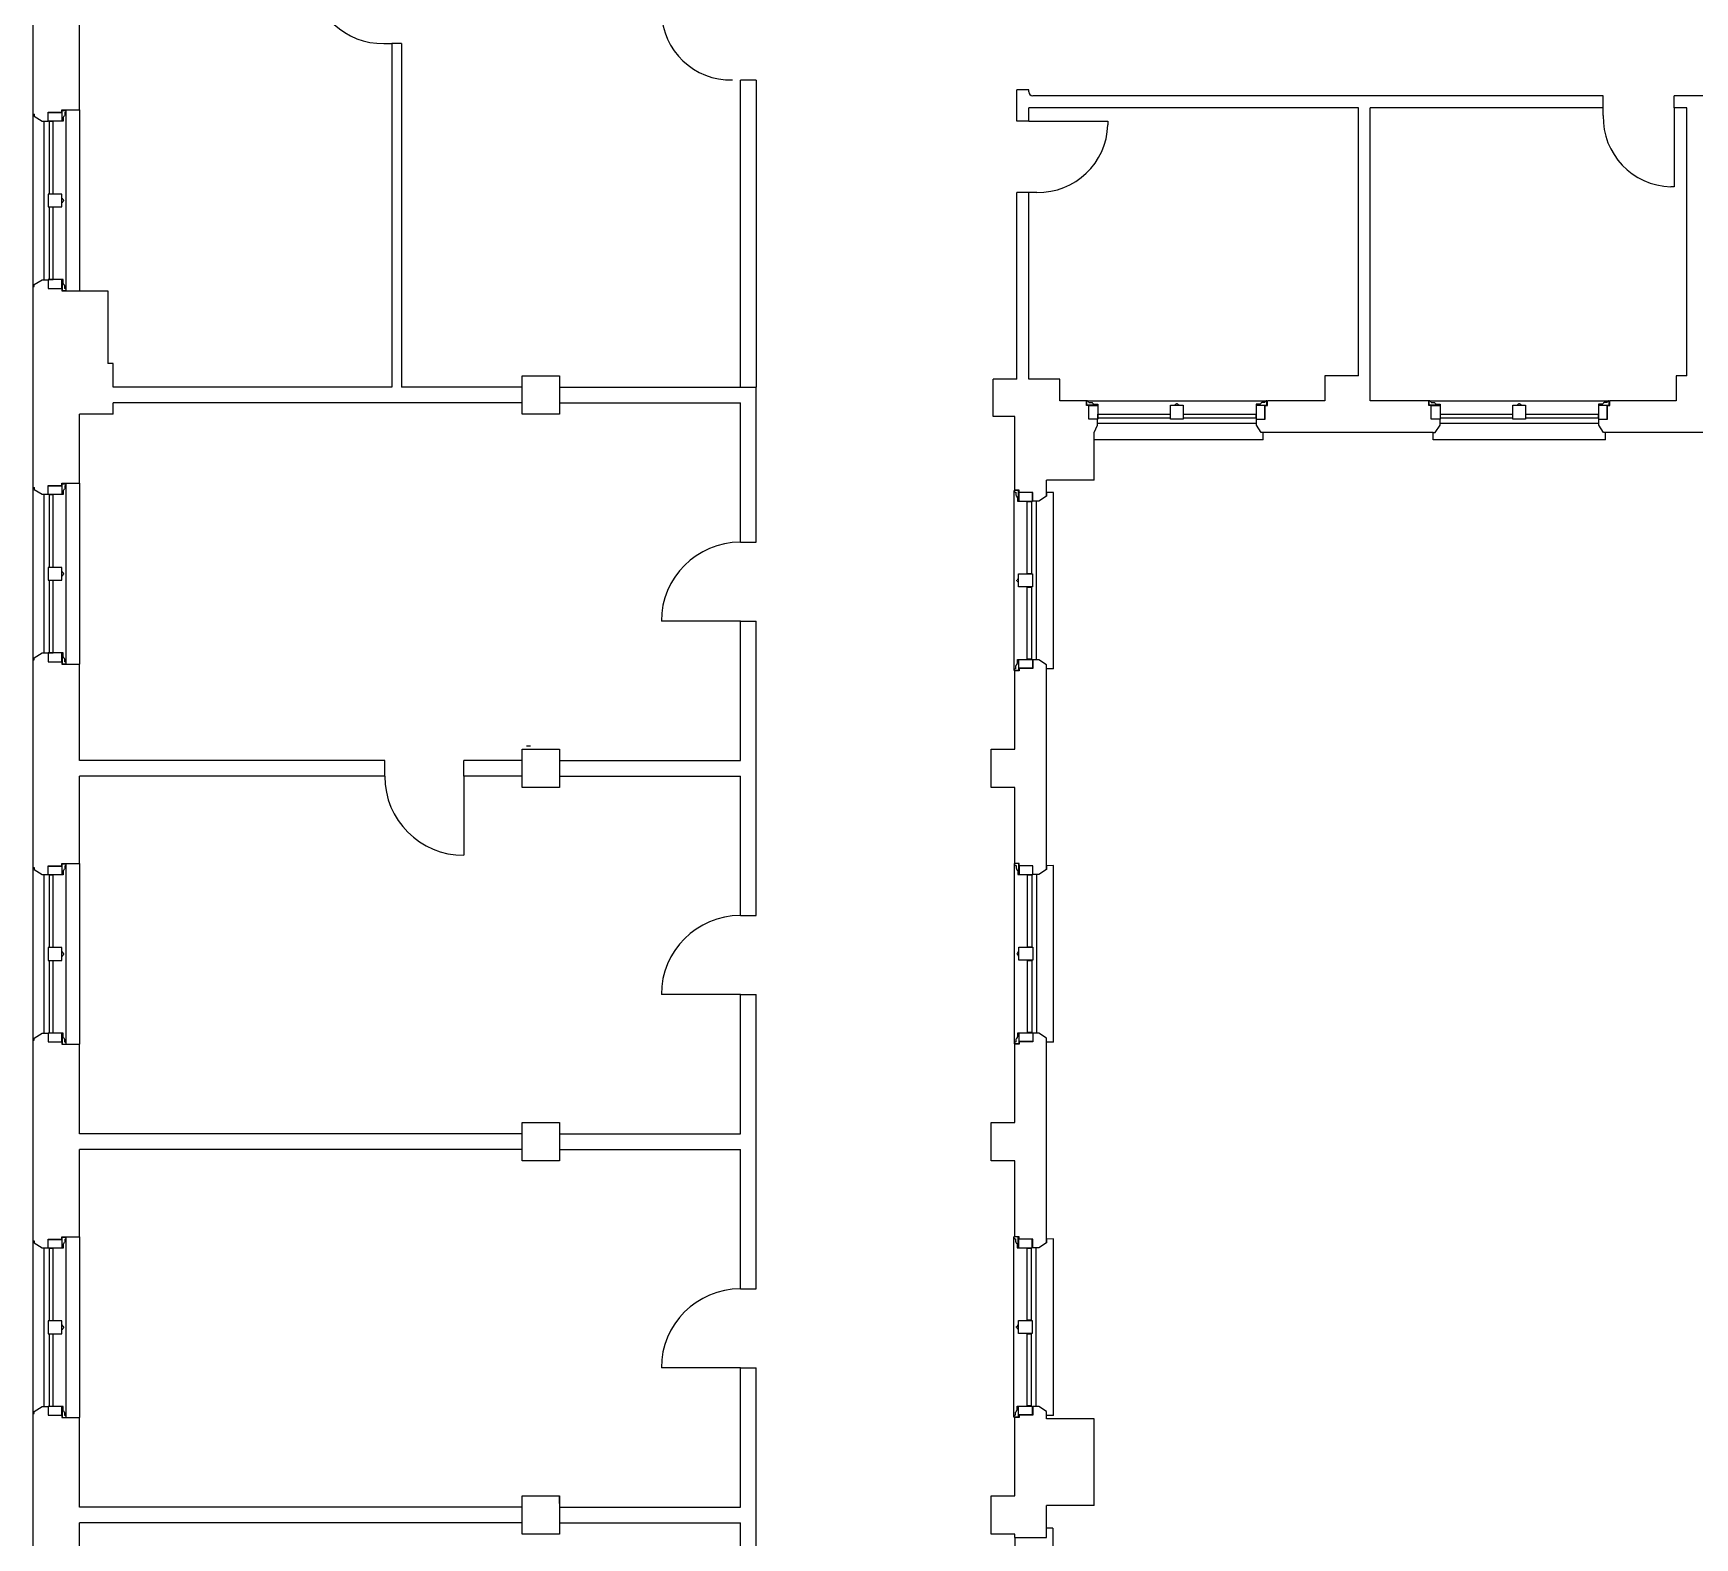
# Model space of a CAD drawing. Header units: inches. Extents: x 370 to 6209, y 2527 to 6927.
# Drawn here: x 2567 to 3408, y 3292 to 4053 of the extents above; entities that cross this region are included whole.
import ezdxf

# ---------------------------------------------------------------- set-up
doc = ezdxf.new("R2010")
doc.units = ezdxf.units.IN
doc.header["$LTSCALE"] = 0.75
doc.header["$MEASUREMENT"] = 0
for name, color, linetype in [('626_FL3$0$A-BLDG-GRW', 9, 'CONTINUOUS'), ('626_FL3$0$A-BLDG-TWNE', 9, 'CONTINUOUS'), ('626_FL3$0$A-BLDG-TWNE-DRS', 9, 'CONTINUOUS')]:
    doc.layers.add(name, color=color, linetype=linetype)

msp = doc.modelspace()

# ---------------------------------------------------------------- linework, layer by layer
at = {"layer": '626_FL3$0$A-BLDG-GRW'}
msp.add_line((2932.68, 3795.56), (2932.68, 3874.06), dxfattribs=at)
at = {"layer": '626_FL3$0$A-BLDG-TWNE'}
for p, q in [((2566.68, 3252.45), (2566.68, 4930.55)), ((2590.18, 4014.39), (2590.18, 4087.56)), ((2744.18, 4048.04), (2748.18, 4048.04)), ((2753.18, 4048.02), (2748.18, 4048.02)), ((2748.18, 4048.02), (2748.18, 3874.06)), ((2753.18, 4048.02), (2753.18, 3874.06)), ((2924.68, 3874.06), (2924.68, 4029.56)), ((2932.68, 4029.56), (2924.68, 4029.56)), ((2932.68, 4029.56), (2932.68, 3874.06)), ((3064.68, 4008.67), (3064.68, 4024.56)), ((3070.68, 4024.56), (3064.68, 4024.56)), ((3070.68, 4023.56), (3070.68, 4024.56)), ((3361.41, 4021.56), (3072.68, 4021.56)), ((3361.41, 4015.56), (3361.41, 4021.56)), ((3397.41, 4015.56), (3397.41, 4021.56)), ((3417.05, 4021.56), (3397.41, 4021.56)), ((2566.68, 4012.45), (2567.18, 4012.31)), ((2567.18, 4012.31), (2567.18, 4011.31)), ((2574.18, 4008.81), (2574.18, 4013.23)), ((2574.18, 4013.23), (2581.14, 4013.23)), ((2574.19, 4013.07), (2581.15, 4013.07)), ((2574.19, 4008.65), (2574.19, 4013.07)), ((2581.14, 4013.23), (2581.14, 4014.39)), ((2581.14, 4014.39), (2590.18, 4014.39)), ((2581.15, 4013.07), (2581.15, 4008.65)), ((2581.25, 4008.65), (2581.25, 4014.16)), ((2581.25, 4014.16), (2583.38, 4014.16)), ((2582.65, 4013.16), (2582.65, 4011.64)), ((2583.38, 3922.97), (2583.38, 4014.16)), ((2590.18, 4014.39), (2590.18, 3922.89)), ((3237.56, 4015.56), (3070.68, 4015.56)), ((3070.68, 4008.67), (3070.68, 4015.56)), ((3237.56, 3879.81), (3237.56, 4015.56)), ((3243.56, 3867.06), (3243.56, 4015.56)), ((3361.41, 4015.56), (3243.56, 4015.56)), ((3361.43, 4011.56), (3361.43, 4015.56)), ((3403.81, 4015.56), (3397.41, 4015.56)), ((3397.41, 4015.56), (3397.41, 3975.56)), ((3403.81, 3879.81), (3403.81, 4015.56)), ((2567.18, 4011.31), (2571.18, 4008.81)), ((2571.18, 4008.81), (2574.18, 4008.81)), ((2572.19, 3928.49), (2572.19, 4008.65)), ((2581.15, 4008.65), (2574.19, 4008.65)), ((2576.79, 4008.48), (2574.68, 4008.48)), ((2574.68, 4008.48), (2574.68, 3971.97)), ((2576.79, 3971.97), (2576.79, 4008.48)), ((2581.78, 4008.65), (2581.25, 4008.65)), ((2581.87, 4010.62), (2581.78, 4010.62)), ((2581.78, 4010.62), (2581.78, 4008.65)), ((2582.65, 4011.64), (2582.47, 4011.64)), ((3070.68, 4008.67), (3064.68, 4008.67)), ((2581.19, 3971.82), (2574.19, 3971.82)), ((2574.19, 3971.82), (2574.19, 3965.32)), ((2574.68, 3971.97), (2576.79, 3971.97)), ((2581.19, 3965.32), (2581.19, 3971.82)), ((3064.68, 3878.06), (3064.68, 3972.67)), ((3070.68, 3972.67), (3064.68, 3972.67)), ((3070.68, 3878.06), (3070.68, 3972.67)), ((3397.41, 3975.56), (3395.66, 3975.56)), ((2574.19, 3965.32), (2581.19, 3965.32)), ((2576.79, 3965.15), (2574.68, 3965.15)), ((2574.68, 3965.15), (2574.68, 3928.64)), ((2576.79, 3928.64), (2576.79, 3965.15)), ((2581.33, 3969.78), (2581.23, 3969.78)), ((2581.23, 3967.35), (2581.23, 3969.78)), ((2581.33, 3967.35), (2581.23, 3967.35)), ((2582.11, 3968.76), (2581.93, 3968.76)), ((2582.11, 3968.37), (2581.93, 3968.37)), ((2582.11, 3968.37), (2582.11, 3968.76)), ((2567.18, 3925.98), (2571.18, 3928.48)), ((2571.18, 3928.48), (2574.18, 3928.48)), ((2574.18, 3928.48), (2574.18, 3924.06)), ((2581.15, 3928.49), (2574.19, 3928.49)), ((2574.19, 3928.49), (2574.19, 3924.07)), ((2574.68, 3928.64), (2576.79, 3928.64)), ((2581.15, 3924.07), (2581.15, 3928.49)), ((2581.78, 3928.49), (2581.25, 3928.49)), ((2581.25, 3928.49), (2581.25, 3922.97)), ((2581.78, 3926.52), (2581.78, 3928.49)), ((2566.68, 3924.84), (2567.18, 3924.98)), ((2567.18, 3924.98), (2567.18, 3925.98)), ((2574.18, 3924.06), (2581.14, 3924.06)), ((2574.19, 3924.07), (2581.15, 3924.07)), ((2581.14, 3924.06), (2581.14, 3922.89)), ((2581.14, 3922.89), (2590.18, 3922.89)), ((2581.25, 3922.97), (2583.38, 3922.97)), ((2581.87, 3926.52), (2581.78, 3926.52)), ((2582.65, 3925.49), (2582.47, 3925.49)), ((2582.65, 3923.97), (2582.65, 3925.49)), ((2590.18, 3922.89), (2604.39, 3922.89)), ((2604.39, 3922.89), (2604.39, 3886.06)), ((2607.18, 3886.06), (2604.39, 3886.06)), ((2607.18, 3874.06), (2607.18, 3886.06)), ((2814.18, 3860.31), (2814.18, 3879.81)), ((2814.18, 3879.81), (2833.18, 3879.81)), ((2833.18, 3879.81), (2833.18, 3860.31)), ((3064.68, 3878.06), (3052.68, 3878.06)), ((3052.68, 3859.14), (3052.68, 3878.06)), ((3086.45, 3878.06), (3070.68, 3878.06)), ((3086.45, 3867.06), (3086.45, 3878.06)), ((3220.56, 3879.81), (3220.56, 3867.06)), ((3237.56, 3879.81), (3220.56, 3879.81)), ((3398.31, 3879.81), (3398.31, 3867.06)), ((3403.81, 3879.81), (3398.31, 3879.81)), ((2748.18, 3874.06), (2607.18, 3874.06)), ((2814.18, 3874.06), (2753.18, 3874.06)), ((2814.18, 3866.06), (2814.18, 3874.06)), ((2833.18, 3874.06), (2932.68, 3874.06)), ((2833.18, 3874.06), (2833.18, 3866.06)), ((2814.18, 3866.06), (2607.18, 3866.06)), ((2607.18, 3860.31), (2607.18, 3866.06)), ((2833.18, 3866.06), (2924.68, 3866.06)), ((2924.68, 3795.56), (2924.68, 3866.06)), ((3099.95, 3867.06), (3086.45, 3867.06)), ((3099.95, 3864.82), (3099.95, 3867.06)), ((3101.11, 3864.82), (3099.95, 3864.82)), ((3100.02, 3867.06), (3191.22, 3867.06)), ((3100.02, 3864.92), (3100.02, 3867.06)), ((3105.54, 3864.92), (3100.02, 3864.92)), ((3101.02, 3866.33), (3102.55, 3866.33)), ((3101.11, 3857.86), (3101.11, 3864.82)), ((3101.12, 3857.87), (3101.12, 3864.83)), ((3101.12, 3864.83), (3105.54, 3864.83)), ((3102.55, 3866.33), (3102.55, 3866.15)), ((3103.57, 3865.55), (3103.57, 3865.45)), ((3103.57, 3865.45), (3105.54, 3865.45)), ((3105.54, 3865.45), (3105.54, 3864.92)), ((3105.54, 3864.83), (3105.54, 3857.87)), ((3142.37, 3857.87), (3142.37, 3864.87)), ((3142.37, 3864.87), (3148.87, 3864.87)), ((3144.4, 3865.01), (3144.4, 3864.91)), ((3144.4, 3864.91), (3146.84, 3864.91)), ((3145.43, 3865.78), (3145.43, 3865.61)), ((3145.43, 3865.78), (3145.82, 3865.78)), ((3145.82, 3865.78), (3145.82, 3865.61)), ((3146.84, 3865.01), (3146.84, 3864.91)), ((3148.87, 3864.87), (3148.87, 3857.87)), ((3185.7, 3865.45), (3185.7, 3864.92)), ((3187.67, 3865.45), (3185.7, 3865.45)), ((3185.7, 3864.92), (3191.22, 3864.92)), ((3190.12, 3864.83), (3185.7, 3864.83)), ((3185.7, 3864.83), (3185.7, 3857.87)), ((3187.67, 3865.55), (3187.67, 3865.45)), ((3190.22, 3866.33), (3188.69, 3866.33)), ((3188.69, 3866.33), (3188.69, 3866.15)), ((3190.12, 3857.87), (3190.12, 3864.83)), ((3190.28, 3857.86), (3190.28, 3864.82)), ((3190.28, 3864.82), (3191.45, 3864.82)), ((3191.22, 3864.92), (3191.22, 3867.06)), ((3220.56, 3867.06), (3191.45, 3867.06)), ((3191.45, 3864.82), (3191.45, 3867.06)), ((3273.26, 3867.06), (3243.56, 3867.06)), ((3273.26, 3864.82), (3273.26, 3867.06)), ((3274.43, 3864.82), (3273.26, 3864.82)), ((3273.34, 3867.06), (3364.53, 3867.06)), ((3273.34, 3864.92), (3273.34, 3867.06)), ((3278.85, 3864.92), (3273.34, 3864.92)), ((3274.34, 3866.33), (3275.86, 3866.33)), ((3274.43, 3857.87), (3274.43, 3864.83)), ((3274.43, 3864.83), (3278.85, 3864.83)), ((3274.43, 3857.86), (3274.43, 3864.82)), ((3275.86, 3866.33), (3275.86, 3866.15)), ((3276.88, 3865.55), (3276.88, 3865.45)), ((3276.88, 3865.45), (3278.85, 3865.45)), ((3278.85, 3865.45), (3278.85, 3864.92)), ((3278.85, 3864.83), (3278.85, 3857.87)), ((3315.68, 3857.87), (3315.68, 3864.87)), ((3315.68, 3864.87), (3322.18, 3864.87)), ((3317.72, 3865.01), (3317.72, 3864.91)), ((3317.72, 3864.91), (3320.15, 3864.91)), ((3318.74, 3865.78), (3318.74, 3865.61)), ((3318.74, 3865.78), (3319.13, 3865.78)), ((3319.13, 3865.78), (3319.13, 3865.61)), ((3320.15, 3865.01), (3320.15, 3864.91)), ((3322.18, 3864.87), (3322.18, 3857.87)), ((3359.01, 3865.45), (3359.01, 3864.92)), ((3360.98, 3865.45), (3359.01, 3865.45)), ((3359.01, 3864.92), (3364.53, 3864.92)), ((3363.43, 3864.83), (3359.01, 3864.83)), ((3359.01, 3864.83), (3359.01, 3857.87)), ((3360.98, 3865.55), (3360.98, 3865.45)), ((3363.53, 3866.33), (3362.01, 3866.33)), ((3362.01, 3866.33), (3362.01, 3866.15)), ((3363.43, 3857.87), (3363.43, 3864.83)), ((3363.59, 3857.86), (3363.59, 3864.82)), ((3363.59, 3864.82), (3364.76, 3864.82)), ((3364.53, 3864.92), (3364.53, 3867.06)), ((3398.31, 3867.06), (3364.76, 3867.06)), ((3364.76, 3864.82), (3364.76, 3867.06)), ((2590.18, 3825.39), (2590.18, 3860.31)), ((2607.18, 3860.31), (2590.18, 3860.31)), ((2833.18, 3860.31), (2814.18, 3860.31)), ((3063.68, 3859.14), (3052.68, 3859.14)), ((3063.68, 3821.89), (3063.68, 3859.14)), ((3105.53, 3857.86), (3101.11, 3857.86)), ((3105.54, 3857.87), (3101.12, 3857.87)), ((3103.68, 3851.06), (3105.53, 3854.86)), ((3105.53, 3854.86), (3105.53, 3857.86)), ((3105.54, 3855.87), (3185.7, 3855.87)), ((3105.69, 3858.35), (3105.69, 3860.46)), ((3105.69, 3860.46), (3142.2, 3860.46)), ((3142.2, 3858.35), (3105.69, 3858.35)), ((3142.2, 3860.46), (3142.2, 3858.35)), ((3148.87, 3857.87), (3142.37, 3857.87)), ((3149.02, 3858.35), (3149.02, 3860.46)), ((3149.02, 3860.46), (3185.53, 3860.46)), ((3185.53, 3858.35), (3149.02, 3858.35)), ((3185.53, 3860.46), (3185.53, 3858.35)), ((3185.7, 3857.87), (3190.12, 3857.87)), ((3185.86, 3854.86), (3185.86, 3857.86)), ((3185.86, 3857.86), (3190.28, 3857.86)), ((3188.36, 3851.06), (3185.86, 3854.86)), ((3278.85, 3857.87), (3274.43, 3857.87)), ((3278.85, 3857.86), (3274.43, 3857.86)), ((3276.35, 3851.06), (3278.85, 3854.86)), ((3278.85, 3854.86), (3278.85, 3857.86)), ((3278.85, 3855.87), (3359.01, 3855.87)), ((3279.01, 3858.35), (3279.01, 3860.46)), ((3279.01, 3860.46), (3315.52, 3860.46)), ((3315.52, 3858.35), (3279.01, 3858.35)), ((3315.52, 3860.46), (3315.52, 3858.35)), ((3322.18, 3857.87), (3315.68, 3857.87)), ((3322.34, 3858.35), (3322.34, 3860.46)), ((3322.34, 3860.46), (3358.85, 3860.46)), ((3358.85, 3858.35), (3322.34, 3858.35)), ((3358.85, 3860.46), (3358.85, 3858.35)), ((3359.01, 3857.87), (3363.43, 3857.87)), ((3359.18, 3854.86), (3359.18, 3857.86)), ((3359.18, 3857.86), (3363.59, 3857.86)), ((3361.68, 3851.06), (3359.18, 3854.86)), ((3103.68, 3827.06), (3103.68, 3851.06)), ((3103.68, 3851.06), (3103.68, 3851.06)), ((3103.68, 3851.06), (3103.68, 3851.06)), ((3189.38, 3847.36), (3103.68, 3847.36)), ((3275.35, 3851.06), (3188.36, 3851.06)), ((3189.36, 3851.06), (3188.36, 3851.06)), ((3189.38, 3847.36), (3189.36, 3851.06)), ((3275.34, 3847.36), (3275.35, 3851.06)), ((3362.69, 3847.36), (3275.34, 3847.36)), ((3275.35, 3851.06), (3276.35, 3851.06)), ((3362.68, 3851.06), (3361.68, 3851.06)), ((3453.1, 3851.06), (3362.68, 3851.06)), ((3362.69, 3847.36), (3362.68, 3851.06)), ((2566.68, 3823.45), (2567.18, 3823.31)), ((2567.18, 3823.31), (2567.18, 3822.31)), ((2567.18, 3822.31), (2571.18, 3819.81)), ((2571.18, 3819.81), (2574.18, 3819.81)), ((2572.19, 3739.49), (2572.19, 3819.65)), ((2574.18, 3819.81), (2574.18, 3824.23)), ((2574.18, 3824.23), (2581.14, 3824.23)), ((2574.19, 3824.07), (2581.15, 3824.07)), ((2574.19, 3819.65), (2574.19, 3824.07)), ((2581.15, 3819.65), (2574.19, 3819.65)), ((2576.79, 3819.48), (2574.68, 3819.48)), ((2574.68, 3819.48), (2574.68, 3782.97)), ((2576.79, 3782.97), (2576.79, 3819.48)), ((2581.14, 3824.23), (2581.14, 3825.39)), ((2581.14, 3825.39), (2590.18, 3825.39)), ((2581.15, 3824.07), (2581.15, 3819.65)), ((2581.25, 3819.65), (2581.25, 3825.16)), ((2581.25, 3825.16), (2583.38, 3825.16)), ((2581.78, 3819.65), (2581.25, 3819.65)), ((2581.87, 3821.62), (2581.78, 3821.62)), ((2581.78, 3821.62), (2581.78, 3819.65)), ((2582.65, 3822.64), (2582.47, 3822.64)), ((2582.65, 3824.16), (2582.65, 3822.64)), ((2583.38, 3733.97), (2583.38, 3825.16)), ((2590.18, 3825.39), (2590.18, 3733.89)), ((3063.33, 3730.63), (3063.33, 3821.82)), ((3065.47, 3821.82), (3063.33, 3821.82)), ((3065.72, 3821.89), (3063.68, 3821.89)), ((3064.06, 3820.82), (3064.06, 3819.3)), ((3064.06, 3819.3), (3064.24, 3819.3)), ((3065.47, 3816.31), (3065.47, 3821.82)), ((3072.52, 3820.73), (3065.56, 3820.73)), ((3065.56, 3820.73), (3065.56, 3816.31)), ((3065.72, 3820.73), (3065.72, 3821.89)), ((3072.68, 3820.73), (3065.72, 3820.73)), ((3072.52, 3816.31), (3072.52, 3820.73)), ((3072.68, 3816.31), (3072.68, 3820.73)), ((3079.68, 3818.81), (3075.68, 3816.31)), ((3103.68, 3827.06), (3079.68, 3827.06)), ((3079.68, 3818.81), (3079.68, 3827.06)), ((3083.18, 3820.81), (3079.68, 3820.77)), ((3079.68, 3820.77), (3079.68, 3818.81)), ((3083.18, 3731.48), (3083.18, 3820.81)), ((3064.84, 3818.28), (3064.94, 3818.28)), ((3064.94, 3818.28), (3064.94, 3816.31)), ((3064.94, 3816.31), (3065.47, 3816.31)), ((3065.56, 3816.31), (3072.52, 3816.31)), ((3069.93, 3779.63), (3069.93, 3816.14)), ((3069.93, 3816.14), (3072.04, 3816.14)), ((3072.04, 3816.14), (3072.04, 3779.63)), ((3075.68, 3816.31), (3072.68, 3816.31)), ((3074.52, 3736.15), (3074.52, 3816.31)), ((2924.68, 3795.56), (2932.68, 3795.56)), ((2581.19, 3782.82), (2574.19, 3782.82)), ((2574.19, 3782.82), (2574.19, 3776.32)), ((2574.68, 3782.97), (2576.79, 3782.97)), ((2581.19, 3776.32), (2581.19, 3782.82)), ((2581.33, 3780.78), (2581.23, 3780.78)), ((2581.23, 3778.35), (2581.23, 3780.78)), ((2581.33, 3778.35), (2581.23, 3778.35)), ((2582.11, 3779.76), (2581.93, 3779.76)), ((2582.11, 3779.37), (2581.93, 3779.37)), ((2582.11, 3779.37), (2582.11, 3779.76)), ((3065.38, 3777.45), (3065.48, 3777.45)), ((3065.48, 3775.01), (3065.48, 3777.45)), ((3065.52, 3772.98), (3065.52, 3779.48)), ((3065.52, 3779.48), (3072.52, 3779.48)), ((3072.04, 3779.63), (3069.93, 3779.63)), ((3072.52, 3779.48), (3072.52, 3772.98)), ((2574.19, 3776.32), (2581.19, 3776.32)), ((2576.79, 3776.15), (2574.68, 3776.15)), ((2574.68, 3776.15), (2574.68, 3739.64)), ((2576.79, 3739.64), (2576.79, 3776.15)), ((3064.6, 3776.42), (3064.78, 3776.42)), ((3064.6, 3776.03), (3064.6, 3776.42)), ((3064.6, 3776.03), (3064.78, 3776.03)), ((3065.38, 3775.01), (3065.48, 3775.01)), ((3072.52, 3772.98), (3065.52, 3772.98)), ((3069.93, 3736.3), (3069.93, 3772.81)), ((3069.93, 3772.81), (3072.04, 3772.81)), ((3072.04, 3772.81), (3072.04, 3736.3)), ((2924.68, 3755.56), (2884.68, 3755.56)), ((2924.68, 3685.06), (2924.68, 3755.56)), ((2924.68, 3755.56), (2932.68, 3755.56)), ((2932.68, 3606.56), (2932.68, 3755.56)), ((2566.68, 3735.84), (2567.18, 3735.98)), ((2567.18, 3736.98), (2571.18, 3739.48)), ((2567.18, 3735.98), (2567.18, 3736.98)), ((2571.18, 3739.48), (2574.18, 3739.48)), ((2574.18, 3739.48), (2574.18, 3735.06)), ((2574.18, 3735.06), (2581.14, 3735.06)), ((2581.15, 3739.49), (2574.19, 3739.49)), ((2574.19, 3739.49), (2574.19, 3735.07)), ((2574.19, 3735.07), (2581.15, 3735.07)), ((2574.68, 3739.64), (2576.79, 3739.64)), ((2581.14, 3735.06), (2581.14, 3733.89)), ((2581.15, 3735.07), (2581.15, 3739.49)), ((2581.78, 3739.49), (2581.25, 3739.49)), ((2581.25, 3739.49), (2581.25, 3733.97)), ((2581.78, 3737.52), (2581.78, 3739.49)), ((2581.87, 3737.52), (2581.78, 3737.52)), ((2582.65, 3736.49), (2582.47, 3736.49)), ((2582.65, 3734.97), (2582.65, 3736.49)), ((3064.94, 3736.15), (3065.47, 3736.15)), ((3064.94, 3734.18), (3064.94, 3736.15)), ((3065.47, 3736.15), (3065.47, 3730.63)), ((3065.56, 3731.73), (3065.56, 3736.15)), ((3065.56, 3736.15), (3072.52, 3736.15)), ((3072.04, 3736.3), (3069.93, 3736.3)), ((3072.52, 3736.15), (3072.52, 3731.73)), ((3075.68, 3735.98), (3072.68, 3735.98)), ((3072.68, 3735.98), (3072.68, 3731.56)), ((3079.68, 3733.48), (3075.68, 3735.98)), ((2581.14, 3733.89), (2590.18, 3733.89)), ((2581.25, 3733.97), (2583.38, 3733.97)), ((2590.18, 3685.06), (2590.18, 3733.89)), ((3065.47, 3730.63), (3063.33, 3730.63)), ((3063.68, 3690.81), (3063.68, 3730.39)), ((3065.72, 3730.39), (3063.68, 3730.39)), ((3064.06, 3731.63), (3064.06, 3733.16)), ((3064.06, 3733.16), (3064.24, 3733.16)), ((3064.84, 3734.18), (3064.94, 3734.18)), ((3072.52, 3731.73), (3065.56, 3731.73)), ((3072.68, 3731.56), (3065.72, 3731.56)), ((3065.72, 3731.56), (3065.72, 3730.39)), ((3079.68, 3629.81), (3079.68, 3733.48)), ((3079.68, 3731.51), (3079.68, 3733.48)), ((3083.18, 3731.48), (3079.68, 3731.51)), ((2744.63, 3685.06), (2590.18, 3685.06)), ((2744.63, 3677.06), (2744.63, 3685.06)), ((2814.18, 3685.06), (2784.63, 3685.06)), ((2784.63, 3677.06), (2784.63, 3685.06)), ((2814.18, 3671.31), (2814.18, 3690.81)), ((2814.18, 3690.81), (2833.18, 3690.81)), ((2814.18, 3677.06), (2814.18, 3685.06)), ((2816.36, 3692.4), (2818.36, 3692.4)), ((2833.18, 3690.81), (2833.18, 3671.31)), ((2833.18, 3685.06), (2924.68, 3685.06)), ((2833.18, 3685.06), (2833.18, 3677.06)), ((3051.68, 3671.31), (3051.68, 3690.81)), ((3051.68, 3690.81), (3063.68, 3690.81)), ((2590.18, 3632.89), (2590.18, 3677.06)), ((2744.63, 3677.06), (2590.18, 3677.06)), ((2814.18, 3677.06), (2784.63, 3677.06)), ((2784.63, 3677.06), (2784.63, 3637.06)), ((2833.18, 3677.06), (2924.68, 3677.06)), ((2924.68, 3606.56), (2924.68, 3677.06)), ((2833.18, 3671.31), (2814.18, 3671.31)), ((3063.68, 3671.31), (3051.68, 3671.31)), ((3063.68, 3632.89), (3063.68, 3671.31)), ((2566.68, 3630.95), (2567.18, 3630.81)), ((2567.18, 3630.81), (2567.18, 3629.81)), ((2567.18, 3629.81), (2571.18, 3627.31)), ((2571.18, 3627.31), (2574.18, 3627.31)), ((2572.19, 3546.99), (2572.19, 3627.15)), ((2574.18, 3627.31), (2574.18, 3631.73)), ((2574.18, 3631.73), (2581.14, 3631.73)), ((2574.19, 3631.57), (2581.15, 3631.57)), ((2574.19, 3627.15), (2574.19, 3631.57)), ((2581.15, 3627.15), (2574.19, 3627.15)), ((2576.79, 3626.98), (2574.68, 3626.98)), ((2574.68, 3626.98), (2574.68, 3590.47)), ((2576.79, 3590.47), (2576.79, 3626.98)), ((2581.14, 3631.73), (2581.14, 3632.89)), ((2581.14, 3632.89), (2590.18, 3632.89)), ((2581.15, 3631.57), (2581.15, 3627.15)), ((2581.25, 3627.15), (2581.25, 3632.66)), ((2581.25, 3632.66), (2583.38, 3632.66)), ((2581.78, 3627.15), (2581.25, 3627.15)), ((2581.87, 3629.12), (2581.78, 3629.12)), ((2581.78, 3629.12), (2581.78, 3627.15)), ((2582.65, 3630.14), (2582.47, 3630.14)), ((2582.65, 3631.66), (2582.65, 3630.14)), ((2583.38, 3541.47), (2583.38, 3632.66)), ((2590.18, 3632.89), (2590.18, 3541.39)), ((3063.49, 3541.63), (3063.49, 3632.82)), ((3065.63, 3632.82), (3063.49, 3632.82)), ((3065.72, 3632.89), (3063.68, 3632.89)), ((3064.22, 3631.82), (3064.22, 3630.3)), ((3064.22, 3630.3), (3064.4, 3630.3)), ((3065, 3629.28), (3065.1, 3629.28)), ((3065.1, 3629.28), (3065.1, 3627.31)), ((3065.1, 3627.31), (3065.63, 3627.31)), ((3065.63, 3627.31), (3065.63, 3632.82)), ((3065.72, 3631.73), (3065.72, 3632.89)), ((3072.68, 3631.73), (3065.72, 3631.73)), ((3072.68, 3631.73), (3065.72, 3631.73)), ((3065.72, 3631.73), (3065.72, 3627.31)), ((3065.72, 3627.31), (3072.68, 3627.31)), ((3070.09, 3590.63), (3070.09, 3627.14)), ((3070.09, 3627.14), (3072.2, 3627.14)), ((3072.2, 3627.14), (3072.2, 3590.63)), ((3072.68, 3627.31), (3072.68, 3631.73)), ((3072.68, 3627.31), (3072.68, 3631.73)), ((3075.68, 3627.31), (3072.68, 3627.31)), ((3074.68, 3547.15), (3074.68, 3627.31)), ((3079.68, 3629.81), (3075.68, 3627.31)), ((3083.18, 3631.81), (3079.68, 3631.77)), ((3079.68, 3631.77), (3079.68, 3629.81)), ((3083.18, 3542.48), (3083.18, 3631.81)), ((2924.68, 3606.56), (2932.68, 3606.56)), ((2581.19, 3590.32), (2574.19, 3590.32)), ((2574.19, 3590.32), (2574.19, 3583.82)), ((2574.19, 3583.82), (2581.19, 3583.82)), ((2574.68, 3590.47), (2576.79, 3590.47)), ((2576.79, 3583.65), (2574.68, 3583.65)), ((2574.68, 3583.65), (2574.68, 3547.14)), ((2576.79, 3547.14), (2576.79, 3583.65)), ((2581.19, 3583.82), (2581.19, 3590.32)), ((2581.33, 3588.28), (2581.23, 3588.28)), ((2581.23, 3585.85), (2581.23, 3588.28)), ((2581.33, 3585.85), (2581.23, 3585.85)), ((2582.11, 3587.26), (2581.93, 3587.26)), ((2582.11, 3586.87), (2581.93, 3586.87)), ((2582.11, 3586.87), (2582.11, 3587.26)), ((3064.76, 3587.42), (3064.94, 3587.42)), ((3064.76, 3587.03), (3064.76, 3587.42)), ((3064.76, 3587.03), (3064.94, 3587.03)), ((3065.54, 3588.45), (3065.64, 3588.45)), ((3065.54, 3586.01), (3065.64, 3586.01)), ((3065.64, 3586.01), (3065.64, 3588.45)), ((3065.68, 3583.98), (3065.68, 3590.48)), ((3065.68, 3590.48), (3072.68, 3590.48)), ((3072.68, 3583.98), (3065.68, 3583.98)), ((3072.2, 3590.63), (3070.09, 3590.63)), ((3070.09, 3547.3), (3070.09, 3583.81)), ((3070.09, 3583.81), (3072.2, 3583.81)), ((3072.2, 3583.81), (3072.2, 3547.3)), ((3072.68, 3590.48), (3072.68, 3583.98)), ((2924.68, 3566.56), (2884.68, 3566.56)), ((2924.68, 3496.06), (2924.68, 3566.56)), ((2924.68, 3566.56), (2932.68, 3566.56)), ((2932.68, 3417.56), (2932.68, 3566.56)), ((2566.68, 3543.34), (2567.18, 3543.48)), ((2567.18, 3544.48), (2571.18, 3546.98)), ((2567.18, 3543.48), (2567.18, 3544.48)), ((2571.18, 3546.98), (2574.18, 3546.98)), ((2574.18, 3546.98), (2574.18, 3542.56)), ((2574.18, 3542.56), (2581.14, 3542.56)), ((2581.15, 3546.99), (2574.19, 3546.99)), ((2574.19, 3546.99), (2574.19, 3542.57)), ((2574.19, 3542.57), (2581.15, 3542.57)), ((2574.68, 3547.14), (2576.79, 3547.14)), ((2581.14, 3542.56), (2581.14, 3541.39)), ((2581.14, 3541.39), (2590.18, 3541.39)), ((2581.15, 3542.57), (2581.15, 3546.99)), ((2581.78, 3546.99), (2581.25, 3546.99)), ((2581.25, 3546.99), (2581.25, 3541.47)), ((2581.25, 3541.47), (2583.38, 3541.47)), ((2581.78, 3545.02), (2581.78, 3546.99)), ((2581.87, 3545.02), (2581.78, 3545.02)), ((2582.65, 3543.99), (2582.47, 3543.99)), ((2582.65, 3542.47), (2582.65, 3543.99)), ((2590.18, 3496.06), (2590.18, 3541.39)), ((3065.63, 3541.63), (3063.49, 3541.63)), ((3063.68, 3501.81), (3063.68, 3541.39)), ((3065.72, 3541.39), (3063.68, 3541.39)), ((3064.22, 3542.63), (3064.22, 3544.16)), ((3064.22, 3544.16), (3064.4, 3544.16)), ((3065, 3545.18), (3065.1, 3545.18)), ((3065.1, 3547.15), (3065.63, 3547.15)), ((3065.1, 3545.18), (3065.1, 3547.15)), ((3065.63, 3547.15), (3065.63, 3541.63)), ((3065.72, 3542.73), (3065.72, 3547.15)), ((3065.72, 3547.15), (3072.68, 3547.15)), ((3072.68, 3542.73), (3065.72, 3542.73)), ((3072.68, 3542.56), (3065.72, 3542.56)), ((3065.72, 3542.56), (3065.72, 3541.39)), ((3072.2, 3547.3), (3070.09, 3547.3)), ((3072.68, 3547.15), (3072.68, 3542.73)), ((3075.68, 3546.98), (3072.68, 3546.98)), ((3072.68, 3546.98), (3072.68, 3542.56)), ((3079.68, 3544.48), (3075.68, 3546.98)), ((3079.68, 3440.81), (3079.68, 3544.48)), ((3079.68, 3542.51), (3079.68, 3544.48)), ((3083.18, 3542.48), (3079.68, 3542.51)), ((2814.18, 3482.31), (2814.18, 3501.81)), ((2814.18, 3501.81), (2833.18, 3501.81)), ((2833.18, 3501.81), (2833.18, 3482.31)), ((3051.68, 3482.31), (3051.68, 3501.81)), ((3051.68, 3501.81), (3063.68, 3501.81)), ((2814.18, 3496.06), (2590.18, 3496.06)), ((2814.18, 3488.06), (2814.18, 3496.06)), ((2833.18, 3496.06), (2924.68, 3496.06)), ((2833.18, 3496.06), (2833.18, 3488.06)), ((2590.18, 3443.89), (2590.18, 3488.06)), ((2814.18, 3488.06), (2590.18, 3488.06)), ((2833.18, 3482.31), (2814.18, 3482.31)), ((2833.18, 3488.06), (2924.68, 3488.06)), ((2924.68, 3417.56), (2924.68, 3488.06)), ((3063.68, 3482.31), (3051.68, 3482.31)), ((3063.68, 3443.89), (3063.68, 3482.31)), ((2566.68, 3441.95), (2567.18, 3441.81)), ((2567.18, 3441.81), (2567.18, 3440.81)), ((2567.18, 3440.81), (2571.18, 3438.31)), ((2574.18, 3438.31), (2574.18, 3442.73)), ((2574.18, 3442.73), (2581.14, 3442.73)), ((2574.19, 3442.57), (2581.15, 3442.57)), ((2574.19, 3438.15), (2574.19, 3442.57)), ((2581.14, 3442.73), (2581.14, 3443.89)), ((2581.14, 3443.89), (2590.18, 3443.89)), ((2581.15, 3442.57), (2581.15, 3438.15)), ((2581.25, 3438.15), (2581.25, 3443.66)), ((2581.25, 3443.66), (2583.38, 3443.66)), ((2582.65, 3441.14), (2582.47, 3441.14)), ((2582.65, 3442.66), (2582.65, 3441.14)), ((2583.38, 3352.47), (2583.38, 3443.66)), ((2590.18, 3443.89), (2590.18, 3352.39)), ((3063.18, 3352.63), (3063.18, 3443.82)), ((3065.32, 3443.82), (3063.18, 3443.82)), ((3065.72, 3443.89), (3063.68, 3443.89)), ((3063.92, 3442.82), (3063.92, 3441.3)), ((3063.92, 3441.3), (3064.1, 3441.3)), ((3064.69, 3440.28), (3064.79, 3440.28)), ((3064.79, 3440.28), (3064.79, 3438.31)), ((3065.32, 3438.31), (3065.32, 3443.82)), ((3072.38, 3442.73), (3065.42, 3442.73)), ((3065.42, 3442.73), (3065.42, 3438.31)), ((3065.72, 3442.73), (3065.72, 3443.89)), ((3072.68, 3442.73), (3065.72, 3442.73)), ((3072.38, 3438.31), (3072.38, 3442.73)), ((3072.68, 3438.31), (3072.68, 3442.73)), ((3079.68, 3440.81), (3075.68, 3438.31)), ((3083.18, 3442.81), (3079.68, 3442.77)), ((3079.68, 3442.77), (3079.68, 3440.81)), ((3083.18, 3353.48), (3083.18, 3442.81)), ((2571.18, 3438.31), (2574.18, 3438.31)), ((2572.19, 3357.99), (2572.19, 3438.15)), ((2581.15, 3438.15), (2574.19, 3438.15)), ((2576.79, 3437.98), (2574.68, 3437.98)), ((2574.68, 3437.98), (2574.68, 3401.47)), ((2576.79, 3401.47), (2576.79, 3437.98)), ((2581.78, 3438.15), (2581.25, 3438.15)), ((2581.87, 3440.12), (2581.78, 3440.12)), ((2581.78, 3440.12), (2581.78, 3438.15)), ((3064.79, 3438.31), (3065.32, 3438.31)), ((3065.42, 3438.31), (3072.38, 3438.31)), ((3069.78, 3401.63), (3069.78, 3438.14)), ((3069.78, 3438.14), (3071.89, 3438.14)), ((3071.89, 3438.14), (3071.89, 3401.63)), ((3075.68, 3438.31), (3072.68, 3438.31)), ((3074.38, 3358.15), (3074.38, 3438.31)), ((2924.68, 3417.56), (2932.68, 3417.56)), ((2581.19, 3401.32), (2574.19, 3401.32)), ((2574.19, 3401.32), (2574.19, 3394.82)), ((2574.68, 3401.47), (2576.79, 3401.47)), ((2581.19, 3394.82), (2581.19, 3401.32)), ((2581.33, 3399.28), (2581.23, 3399.28)), ((2581.23, 3396.85), (2581.23, 3399.28)), ((2582.11, 3398.26), (2581.93, 3398.26)), ((2582.11, 3397.87), (2582.11, 3398.26)), ((3064.46, 3398.42), (3064.64, 3398.42)), ((3064.46, 3398.03), (3064.46, 3398.42)), ((3065.23, 3399.45), (3065.33, 3399.45)), ((3065.33, 3397.01), (3065.33, 3399.45)), ((3065.38, 3394.98), (3065.38, 3401.48)), ((3065.38, 3401.48), (3072.38, 3401.48)), ((3071.89, 3401.63), (3069.78, 3401.63)), ((3072.38, 3401.48), (3072.38, 3394.98)), ((2574.19, 3394.82), (2581.19, 3394.82)), ((2576.79, 3394.65), (2574.68, 3394.65)), ((2574.68, 3394.65), (2574.68, 3358.14)), ((2576.79, 3358.14), (2576.79, 3394.65)), ((2581.33, 3396.85), (2581.23, 3396.85)), ((2582.11, 3397.87), (2581.93, 3397.87)), ((3064.46, 3398.03), (3064.64, 3398.03)), ((3065.23, 3397.01), (3065.33, 3397.01)), ((3072.38, 3394.98), (3065.38, 3394.98)), ((3069.78, 3358.3), (3069.78, 3394.81)), ((3069.78, 3394.81), (3071.89, 3394.81)), ((3071.89, 3394.81), (3071.89, 3358.3)), ((2924.68, 3377.56), (2884.68, 3377.56)), ((2924.68, 3307.06), (2924.68, 3377.56)), ((2924.68, 3377.56), (2932.68, 3377.56)), ((2932.68, 3229.06), (2932.68, 3377.56)), ((2567.18, 3355.48), (2571.18, 3357.98)), ((2571.18, 3357.98), (2574.18, 3357.98)), ((2574.18, 3357.98), (2574.18, 3353.56)), ((2581.15, 3357.99), (2574.19, 3357.99)), ((2574.19, 3357.99), (2574.19, 3353.57)), ((2574.68, 3358.14), (2576.79, 3358.14)), ((2581.15, 3353.57), (2581.15, 3357.99)), ((2581.78, 3357.99), (2581.25, 3357.99)), ((2581.25, 3357.99), (2581.25, 3352.47)), ((2581.78, 3356.02), (2581.78, 3357.99)), ((3064.69, 3356.18), (3064.79, 3356.18)), ((3064.79, 3358.15), (3065.32, 3358.15)), ((3064.79, 3356.18), (3064.79, 3358.15)), ((3065.32, 3358.15), (3065.32, 3352.63)), ((3065.42, 3353.73), (3065.42, 3358.15)), ((3065.42, 3358.15), (3072.38, 3358.15)), ((3071.89, 3358.3), (3069.78, 3358.3)), ((3072.38, 3358.15), (3072.38, 3353.73)), ((3075.68, 3357.98), (3072.68, 3357.98)), ((3072.68, 3357.98), (3072.68, 3353.56)), ((3079.68, 3355.48), (3075.68, 3357.98)), ((2566.68, 3354.34), (2567.18, 3354.48)), ((2567.18, 3354.48), (2567.18, 3355.48)), ((2574.18, 3353.56), (2581.14, 3353.56)), ((2574.19, 3353.57), (2581.15, 3353.57)), ((2581.14, 3353.56), (2581.14, 3352.39)), ((2581.14, 3352.39), (2590.18, 3352.39)), ((2581.25, 3352.47), (2583.38, 3352.47)), ((2581.87, 3356.02), (2581.78, 3356.02)), ((2582.65, 3354.99), (2582.47, 3354.99)), ((2582.65, 3353.47), (2582.65, 3354.99)), ((2590.18, 3307.06), (2590.18, 3352.39)), ((3065.32, 3352.63), (3063.18, 3352.63)), ((3063.68, 3312.81), (3063.68, 3352.39)), ((3065.72, 3352.39), (3063.68, 3352.39)), ((3063.92, 3353.63), (3063.92, 3355.16)), ((3063.92, 3355.16), (3064.1, 3355.16)), ((3072.38, 3353.73), (3065.42, 3353.73)), ((3072.68, 3353.56), (3065.72, 3353.56)), ((3065.72, 3353.56), (3065.72, 3352.39)), ((3079.68, 3351.8), (3079.68, 3355.48)), ((3079.68, 3353.51), (3079.68, 3355.48)), ((3083.18, 3353.48), (3079.68, 3353.51)), ((3103.68, 3351.8), (3079.68, 3351.8)), ((3103.68, 3307.8), (3103.68, 3351.8)), ((2814.18, 3307.06), (2590.18, 3307.06)), ((2814.18, 3293.31), (2814.18, 3312.81)), ((2814.18, 3312.81), (2833.18, 3312.81)), ((2814.18, 3299.06), (2814.18, 3307.06)), ((2833.18, 3308.81), (2833.18, 3312.81)), ((2833.18, 3312.81), (2833.18, 3293.31)), ((2833.18, 3307.06), (2924.68, 3307.06)), ((2833.18, 3307.06), (2833.18, 3299.06)), ((3051.68, 3308.81), (3051.68, 3312.81)), ((3051.68, 3293.31), (3051.68, 3312.81)), ((3051.68, 3312.81), (3063.68, 3312.81)), ((3103.68, 3307.8), (3079.68, 3307.8)), ((3079.68, 3291.75), (3079.68, 3307.8)), ((2590.18, 3254.39), (2590.18, 3299.06)), ((2814.18, 3299.06), (2590.18, 3299.06)), ((2833.18, 3299.06), (2924.68, 3299.06)), ((2924.68, 3229.06), (2924.68, 3299.06)), ((2833.18, 3293.31), (2814.18, 3293.31)), ((3063.68, 3293.31), (3051.68, 3293.31)), ((3063.68, 3293.31), (3062.68, 3293.31)), ((3063.68, 3291.75), (3063.68, 3293.31)), ((3063.68, 3291.75), (3079.68, 3291.75)), ((3063.68, 3291.75), (3063.68, 3229.95)), ((3082.92, 3296.41), (3079.68, 3296.41)), ((3082.92, 3296.41), (3082.92, 3226.45))]:
    msp.add_line(p, q, dxfattribs=at)
for centre, radius, start, end in [((2743.32, 4083.18), 35.15, 181.47968, 271.40946), ((3072.68, 4023.56), 2, 180, 270), ((2582.61, 4013.96), 0.796, 272.64966, 14.90772), ((2582.38, 4010.65), 0.509, 118.9058, 183.94992), ((2581.86, 4011.64), 0.61, 296.65212, 359.70214), ((3396.57, 4010.69), 35.15, 178.59054, 268.52032), ((2581.84, 3969.75), 0.509, 176.05008, 241.0942), ((2581.84, 3967.38), 0.509, 118.9058, 183.94992), ((2581.32, 3968.76), 0.61, 0.29786, 63.34788), ((2581.32, 3968.37), 0.61, 296.65212, 359.70214), ((2582.38, 3926.48), 0.509, 176.05008, 241.0942), ((2581.86, 3925.49), 0.61, 0.29786, 63.34788), ((2582.61, 3923.17), 0.796, 345.09228, 87.35034), ((3100.23, 3866.29), 0.796, 2.64966, 104.90772), ((3102.55, 3865.54), 0.61, 26.65212, 89.70214), ((3103.54, 3866.06), 0.509, 208.9058, 273.94992), ((3144.44, 3865.52), 0.509, 266.05008, 331.0942), ((3145.43, 3865), 0.61, 90.29786, 153.34788), ((3145.81, 3865), 0.61, 26.65212, 89.70214), ((3146.8, 3865.52), 0.509, 208.9058, 273.94992), ((3187.71, 3866.06), 0.509, 266.05008, 331.0942), ((3188.7, 3865.54), 0.61, 90.29786, 153.34788), ((3191.01, 3866.29), 0.796, 75.09228, 177.35034), ((3273.54, 3866.29), 0.796, 2.64966, 104.90772), ((3275.86, 3865.54), 0.61, 26.65212, 89.70214), ((3276.85, 3866.06), 0.509, 208.9058, 273.94992), ((3317.75, 3865.52), 0.509, 266.05008, 331.0942), ((3318.74, 3865), 0.61, 90.29786, 153.34788), ((3319.13, 3865), 0.61, 26.65212, 89.70214), ((3320.12, 3865.52), 0.509, 208.9058, 273.94992), ((3361.02, 3866.06), 0.509, 266.05008, 331.0942), ((3362.01, 3865.54), 0.61, 90.29786, 153.34788), ((3364.32, 3866.29), 0.796, 75.09228, 177.35034), ((2582.38, 3821.65), 0.509, 118.9058, 183.94992), ((2581.86, 3822.64), 0.61, 296.65212, 359.70214), ((2582.61, 3824.96), 0.796, 272.64966, 14.90772), ((3064.1, 3821.62), 0.796, 165.09228, 267.35034), ((3064.85, 3819.3), 0.61, 180.29786, 243.34788), ((3064.33, 3818.31), 0.509, 356.05008, 61.0942), ((2924.68, 3755.56), 40, 90, 180), ((2581.84, 3780.75), 0.509, 176.05008, 241.0942), ((2581.84, 3778.38), 0.509, 118.9058, 183.94992), ((2581.32, 3779.76), 0.61, 0.29786, 63.34788), ((2581.32, 3779.37), 0.61, 296.65212, 359.70214), ((3065.39, 3776.42), 0.61, 116.65212, 179.70214), ((3064.87, 3777.41), 0.509, 298.9058, 3.94992), ((3065.39, 3776.04), 0.61, 180.29786, 243.34788), ((3064.87, 3775.05), 0.509, 356.05008, 61.0942), ((2582.38, 3737.48), 0.509, 176.05008, 241.0942), ((2581.86, 3736.49), 0.61, 0.29786, 63.34788), ((2582.61, 3734.17), 0.796, 345.09228, 87.35034), ((3064.1, 3730.84), 0.796, 92.64966, 194.90772), ((3064.85, 3733.15), 0.61, 116.65212, 179.70214), ((3064.33, 3734.14), 0.509, 298.9058, 3.94992), ((2784.63, 3677.06), 40, 180, 270), ((2582.38, 3629.15), 0.509, 118.9058, 183.94992), ((2581.86, 3630.14), 0.61, 296.65212, 359.70214), ((2582.61, 3632.46), 0.796, 272.64966, 14.90772), ((3064.26, 3632.62), 0.796, 165.09228, 267.35034), ((3065.01, 3630.3), 0.61, 180.29786, 243.34788), ((3064.49, 3629.31), 0.509, 356.05008, 61.0942), ((2924.68, 3566.56), 40, 90, 180), ((2581.84, 3588.25), 0.509, 176.05008, 241.0942), ((2581.84, 3585.88), 0.509, 118.9058, 183.94992), ((2581.32, 3587.26), 0.61, 0.29786, 63.34788), ((2581.32, 3586.87), 0.61, 296.65212, 359.70214), ((3065.55, 3587.42), 0.61, 116.65212, 179.70214), ((3065.55, 3587.04), 0.61, 180.29786, 243.34788), ((3065.03, 3588.41), 0.509, 298.9058, 3.94992), ((3065.03, 3586.05), 0.509, 356.05008, 61.0942), ((2582.38, 3544.98), 0.509, 176.05008, 241.0942), ((2581.86, 3543.99), 0.61, 0.29786, 63.34788), ((2582.61, 3541.67), 0.796, 345.09228, 87.35034), ((3064.26, 3541.84), 0.796, 92.64966, 194.90772), ((3065.01, 3544.15), 0.61, 116.65212, 179.70214), ((3064.49, 3545.14), 0.509, 298.9058, 3.94992), ((2582.38, 3440.15), 0.509, 118.9058, 183.94992), ((2581.86, 3441.14), 0.61, 296.65212, 359.70214), ((2582.61, 3443.46), 0.796, 272.64966, 14.90772), ((3063.95, 3443.62), 0.796, 165.09228, 267.35034), ((3064.71, 3441.3), 0.61, 180.29786, 243.34788), ((3064.19, 3440.31), 0.509, 356.05008, 61.0942), ((2924.68, 3377.56), 40, 90, 180), ((2581.84, 3399.25), 0.509, 176.05008, 241.0942), ((2581.32, 3398.26), 0.61, 0.29786, 63.34788), ((3065.25, 3398.42), 0.61, 116.65212, 179.70214), ((3064.73, 3399.41), 0.509, 298.9058, 3.94992), ((2581.84, 3396.88), 0.509, 118.9058, 183.94992), ((2581.32, 3397.87), 0.61, 296.65212, 359.70214), ((3065.25, 3398.04), 0.61, 180.29786, 243.34788), ((3064.73, 3397.05), 0.509, 356.05008, 61.0942), ((3064.19, 3356.14), 0.509, 298.9058, 3.94992), ((2582.38, 3355.98), 0.509, 176.05008, 241.0942), ((2581.86, 3354.99), 0.61, 0.29786, 63.34788), ((2582.61, 3352.67), 0.796, 345.09228, 87.35034), ((3063.95, 3352.84), 0.796, 92.64966, 194.90772), ((3064.71, 3355.15), 0.61, 116.65212, 179.70214)]:
    msp.add_arc(centre, radius, start, end, dxfattribs=at)
at = {"layer": '626_FL3$0$A-BLDG-TWNE-DRS'}
for p, q in [((3070.68, 4008.67), (3110.68, 4008.67)), ((3110.68, 4008.67), (3110.68, 4006.92)), ((3074.68, 3972.69), (3070.68, 3972.69))]:
    msp.add_line(p, q, dxfattribs=at)
for centre, start, end in [((2919.82, 4064.72), 181.47968, 271.40946), ((3075.55, 4007.82), 268.59054, 358.52032)]:
    msp.add_arc(centre, 35.15, start, end, dxfattribs=at)

doc.saveas('drawing.dxf')
